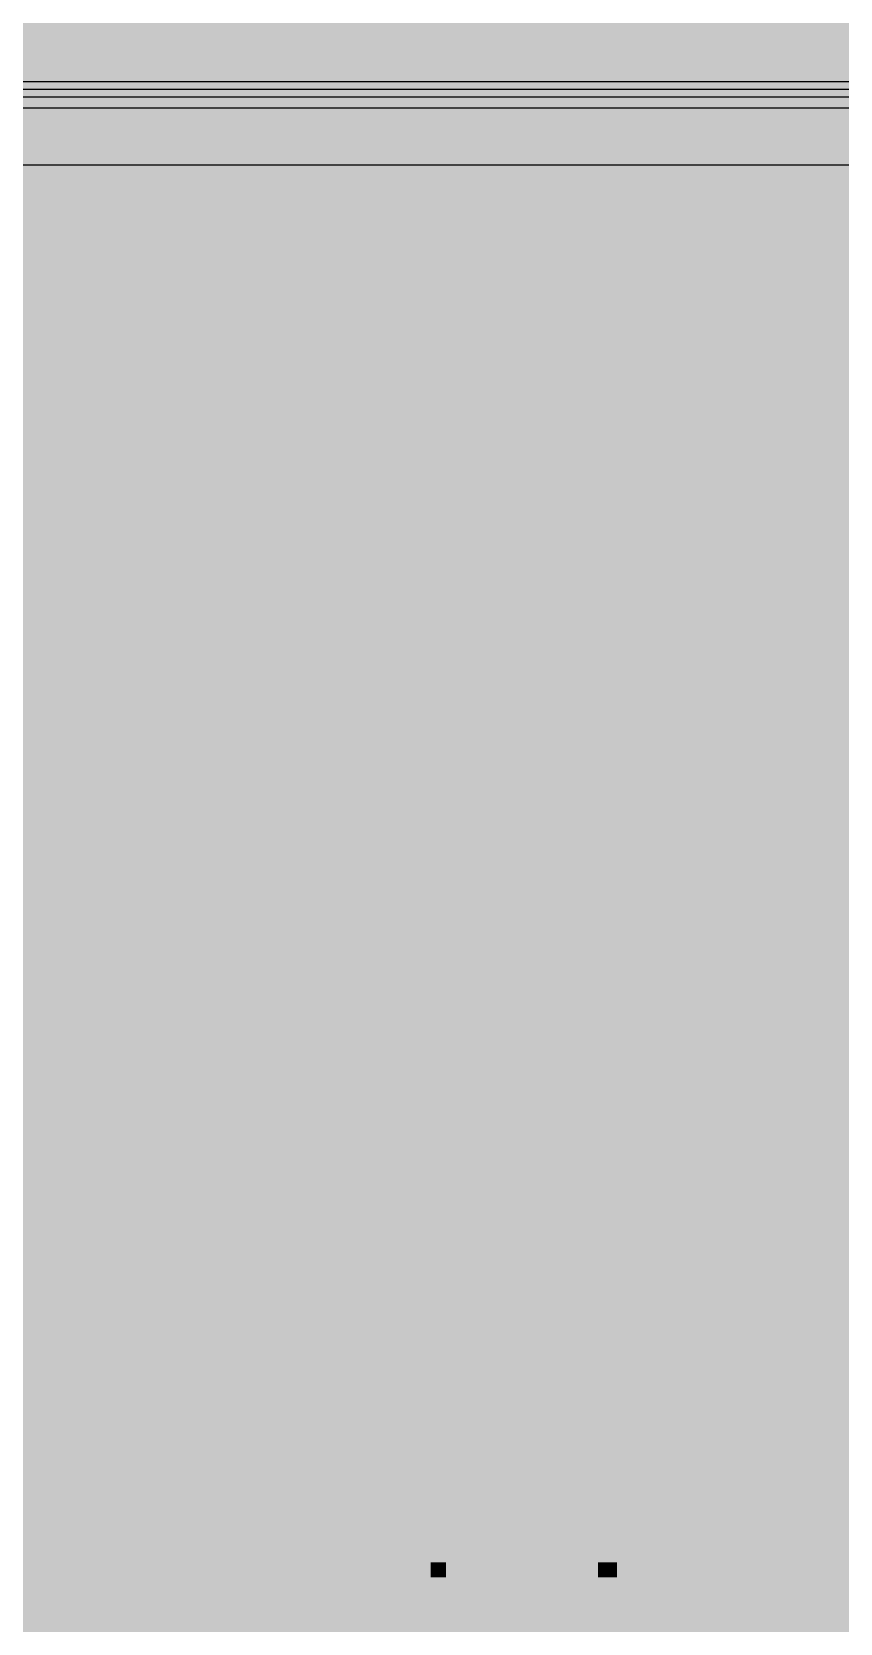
# Model space of a CAD drawing. Header units: millimetres. Extents: x 0 to 966, y -664 to 90.
# Drawn here: x 893.47 to 912.15, y -227.89 to -191.11 of the extents above; entities that cross this region are included whole.
import ezdxf

# ---------------------------------------------------------------- set-up
doc = ezdxf.new("R2010")
doc.units = ezdxf.units.MM
for name, color, linetype in [('HDL_BODY', 7, 'Continuous'), ('HDL_DETAIL', 7, 'Continuous'), ('HDL_PRINT', 7, 'Continuous')]:
    doc.layers.add(name, color=color, linetype=linetype)

# ---------------------------------------------------------------- blocks, each defined once
blk = doc.blocks.new('M_R16.10.1_FRONT')
at = {"layer": 'HDL_BODY', "true_color": 0x202126}
blk.add_hatch(color=250, dxfattribs=at).paths.add_polyline_path([(0, 0), (216, 0), (216, 90), (0, 90)])
at = {"layer": 'HDL_BODY', "true_color": 0x2a2a30}
blk.add_hatch(color=250, dxfattribs=at).paths.add_polyline_path([(0.4, 20.52), (215.6, 20.52), (215.6, 68.31), (0.4, 68.31)])
at = {"layer": 'HDL_PRINT', "true_color": 0xdee1e9}
for points in [[(144.35, 33.166), (144.35, 35.191), (144.966, 35.191), (145.405, 33.783), (145.755, 35.191), (146.371, 35.191), (146.371, 33.166), (145.93, 33.166), (145.93, 34.751), (145.58, 33.166), (145.141, 33.166), (144.789, 34.751), (144.789, 33.166), (144.35, 33.166)], [(146.546, 33.166), (146.985, 35.191), (147.337, 35.191), (146.81, 33.166), (146.546, 33.166)], [(150.41, 33.166), (150.058, 33.166), (150.058, 34.662), (150.007, 34.612), (149.961, 34.567), (149.916, 34.525), (149.872, 34.488), (149.827, 34.453), (149.779, 34.422), (149.727, 34.392), (149.669, 34.364), (149.604, 34.338), (149.53, 34.312), (149.53, 34.662), (149.593, 34.692), (149.648, 34.715), (149.696, 34.734), (149.74, 34.751), (149.779, 34.767), (149.815, 34.786), (149.849, 34.809), (149.883, 34.837), (149.915, 34.874), (149.948, 34.918), (149.981, 34.965), (150.014, 35.014), (150.047, 35.063), (150.08, 35.11), (150.113, 35.153), (150.147, 35.191), (150.41, 35.191), (150.41, 33.166)], [(154.36, 33.166), (154.008, 33.166), (154.008, 34.662), (153.95, 34.607), (153.891, 34.557), (153.833, 34.512), (153.775, 34.472), (153.716, 34.436), (153.658, 34.402), (153.6, 34.37), (153.542, 34.341), (153.483, 34.312), (153.483, 34.662), (153.516, 34.692), (153.55, 34.715), (153.586, 34.734), (153.625, 34.751), (153.668, 34.767), (153.717, 34.786), (153.771, 34.809), (153.833, 34.837), (153.866, 34.874), (153.898, 34.918), (153.927, 34.965), (153.954, 35.014), (153.976, 35.063), (153.993, 35.11), (154.004, 35.153), (154.008, 35.191), (154.36, 35.191), (154.36, 33.166)], [(158.225, 33.166), (157.872, 33.166), (157.872, 34.662), (157.822, 34.612), (157.775, 34.567), (157.731, 34.525), (157.687, 34.488), (157.642, 34.453), (157.594, 34.422), (157.542, 34.392), (157.484, 34.364), (157.419, 34.338), (157.345, 34.312), (157.345, 34.662), (157.382, 34.692), (157.425, 34.715), (157.472, 34.734), (157.521, 34.751), (157.57, 34.767), (157.617, 34.786), (157.66, 34.809), (157.697, 34.837), (157.73, 34.874), (157.762, 34.918), (157.795, 34.965), (157.828, 35.014), (157.861, 35.063), (157.894, 35.11), (157.928, 35.153), (157.961, 35.191), (158.225, 35.191), (158.225, 33.166)], [(152.692, 33.518), (153.043, 33.518), (153.043, 33.166), (152.692, 33.166), (152.692, 33.518)], [(156.556, 33.518), (156.995, 33.518), (156.995, 33.166), (156.556, 33.166), (156.556, 33.518)]]:
    blk.add_hatch(color=254, dxfattribs=at).paths.add_polyline_path(points)
h = blk.add_hatch(color=254, dxfattribs=at)
h.paths.add_polyline_path([(147.512, 33.166), (147.512, 35.191), (148.389, 35.191), (148.455, 35.19), (148.519, 35.189), (148.582, 35.186), (148.642, 35.179), (148.697, 35.169), (148.748, 35.153), (148.791, 35.131), (148.828, 35.102), (148.866, 35.097), (148.903, 35.082), (148.941, 35.061), (148.978, 35.033), (149.016, 35), (149.054, 34.964), (149.092, 34.926), (149.096, 34.888), (149.109, 34.851), (149.127, 34.813), (149.145, 34.775), (149.163, 34.738), (149.176, 34.7), (149.18, 34.662), (149.176, 34.597), (149.165, 34.532), (149.148, 34.47), (149.125, 34.41), (149.098, 34.355), (149.068, 34.304), (149.036, 34.26), (149.003, 34.223), (148.97, 34.19), (148.936, 34.158), (148.9, 34.128), (148.861, 34.102), (148.818, 34.079), (148.769, 34.062), (148.715, 34.051), (148.653, 34.047), (148.691, 34.042), (148.726, 34.028), (148.759, 34.005), (148.787, 33.977), (148.809, 33.944), (148.823, 33.907), (148.828, 33.869), (148.861, 33.862), (148.894, 33.841), (148.927, 33.809), (148.96, 33.771), (148.992, 33.728), (149.025, 33.685), (149.058, 33.644), (149.092, 33.608), (149.355, 33.166), (148.828, 33.166), (148.564, 33.608), (148.532, 33.67), (148.499, 33.723), (148.466, 33.768), (148.433, 33.804), (148.4, 33.833), (148.367, 33.853), (148.334, 33.865), (148.3, 33.869), (148.291, 33.913), (148.27, 33.939), (148.245, 33.953), (148.223, 33.958), (148.214, 33.958), (148.177, 33.996), (148.149, 34.021), (148.126, 34.036), (148.103, 34.044), (148.076, 34.047), (148.04, 34.047), (147.951, 34.047), (147.951, 33.166), (147.512, 33.166)])
h.paths.add_polyline_path([(147.951, 34.312), (148.214, 34.312), (148.28, 34.312), (148.343, 34.313), (148.402, 34.316), (148.455, 34.322), (148.499, 34.333), (148.534, 34.348), (148.556, 34.369), (148.564, 34.398), (148.602, 34.398), (148.63, 34.401), (148.653, 34.409), (148.676, 34.424), (148.704, 34.449), (148.742, 34.487), (148.742, 34.573), (148.741, 34.617), (148.739, 34.659), (148.731, 34.695), (148.715, 34.725), (148.69, 34.744), (148.653, 34.751), (148.644, 34.793), (148.622, 34.819), (148.595, 34.832), (148.573, 34.837), (148.564, 34.837), (148.527, 34.837), (148.488, 34.837), (148.445, 34.837), (148.398, 34.837), (148.345, 34.837), (148.284, 34.837), (148.214, 34.837), (147.951, 34.837), (147.951, 34.312)])
h = blk.add_hatch(color=254, dxfattribs=at)
h.paths.add_polyline_path([(152.339, 34.662), (151.99, 34.662), (151.983, 34.7), (151.967, 34.728), (151.945, 34.751), (151.924, 34.773), (151.907, 34.801), (151.901, 34.837), (151.858, 34.837), (151.828, 34.837), (151.801, 34.837), (151.77, 34.837), (151.726, 34.837), (151.682, 34.837), (151.641, 34.834), (151.605, 34.827), (151.577, 34.812), (151.558, 34.787), (151.551, 34.751), (151.522, 34.717), (151.5, 34.682), (151.484, 34.642), (151.473, 34.596), (151.467, 34.542), (151.464, 34.478), (151.462, 34.402), (151.462, 34.312), (151.496, 34.344), (151.53, 34.375), (151.566, 34.405), (151.605, 34.432), (151.649, 34.454), (151.697, 34.472), (151.752, 34.483), (151.815, 34.487), (151.851, 34.483), (151.894, 34.472), (151.941, 34.454), (151.99, 34.432), (152.039, 34.405), (152.086, 34.375), (152.128, 34.344), (152.165, 34.312), (152.217, 34.255), (152.257, 34.204), (152.288, 34.154), (152.309, 34.105), (152.324, 34.054), (152.333, 33.998), (152.337, 33.936), (152.339, 33.865), (152.339, 33.783), (152.339, 33.725), (152.337, 33.667), (152.333, 33.611), (152.324, 33.556), (152.309, 33.505), (152.288, 33.457), (152.257, 33.414), (152.217, 33.376), (152.165, 33.344), (152.133, 33.291), (152.095, 33.249), (152.052, 33.218), (152.004, 33.196), (151.953, 33.181), (151.898, 33.172), (151.842, 33.168), (151.784, 33.166), (151.726, 33.166), (151.668, 33.169), (151.609, 33.178), (151.55, 33.192), (151.492, 33.211), (151.433, 33.233), (151.374, 33.258), (151.315, 33.285), (151.257, 33.314), (151.198, 33.344), (151.175, 33.394), (151.152, 33.448), (151.129, 33.507), (151.108, 33.57), (151.088, 33.638), (151.07, 33.709), (151.055, 33.786), (151.042, 33.866), (151.032, 33.951), (151.026, 34.04), (151.024, 34.134), (151.026, 34.228), (151.032, 34.317), (151.042, 34.403), (151.055, 34.484), (151.07, 34.56), (151.088, 34.632), (151.108, 34.7), (151.129, 34.763), (151.152, 34.822), (151.175, 34.876), (151.198, 34.926), (151.257, 34.982), (151.315, 35.03), (151.374, 35.073), (151.433, 35.109), (151.492, 35.138), (151.55, 35.161), (151.609, 35.177), (151.668, 35.187), (151.726, 35.191), (151.792, 35.19), (151.856, 35.189), (151.919, 35.186), (151.979, 35.179), (152.034, 35.169), (152.084, 35.153), (152.128, 35.131), (152.165, 35.102), (152.198, 35.065), (152.229, 35.021), (152.259, 34.971), (152.285, 34.915), (152.308, 34.855), (152.325, 34.793), (152.336, 34.728), (152.339, 34.662)])
h.paths.add_polyline_path([(151.462, 33.869), (151.462, 33.799), (151.464, 33.739), (151.469, 33.686), (151.479, 33.639), (151.495, 33.597), (151.518, 33.557), (151.551, 33.519), (151.588, 33.512), (151.615, 33.496), (151.637, 33.474), (151.66, 33.453), (151.688, 33.436), (151.726, 33.43), (151.77, 33.436), (151.811, 33.453), (151.847, 33.474), (151.875, 33.496), (151.894, 33.512), (151.901, 33.519), (151.934, 33.557), (151.957, 33.595), (151.973, 33.632), (151.983, 33.67), (151.988, 33.707), (151.989, 33.745), (151.99, 33.783), (151.989, 33.853), (151.988, 33.914), (151.983, 33.968), (151.973, 34.015), (151.957, 34.057), (151.934, 34.096), (151.901, 34.134), (151.894, 34.14), (151.875, 34.157), (151.847, 34.178), (151.811, 34.2), (151.77, 34.216), (151.726, 34.223), (151.682, 34.216), (151.641, 34.2), (151.605, 34.178), (151.577, 34.157), (151.558, 34.14), (151.551, 34.134), (151.518, 34.096), (151.495, 34.059), (151.479, 34.021), (151.469, 33.984), (151.464, 33.946), (151.462, 33.907), (151.462, 33.869)])
h = blk.add_hatch(color=254, dxfattribs=at)
h.paths.add_polyline_path([(155.59, 35.191), (155.656, 35.187), (155.72, 35.175), (155.782, 35.158), (155.842, 35.135), (155.897, 35.109), (155.947, 35.079), (155.992, 35.048), (156.029, 35.015), (156.072, 34.965), (156.108, 34.909), (156.136, 34.849), (156.159, 34.783), (156.175, 34.711), (156.187, 34.633), (156.195, 34.548), (156.2, 34.456), (156.203, 34.356), (156.204, 34.249), (156.204, 34.134), (156.204, 34.04), (156.203, 33.951), (156.2, 33.866), (156.195, 33.786), (156.187, 33.709), (156.175, 33.638), (156.159, 33.57), (156.136, 33.507), (156.108, 33.448), (156.072, 33.394), (156.029, 33.344), (155.996, 33.291), (155.958, 33.249), (155.914, 33.218), (155.867, 33.196), (155.816, 33.181), (155.762, 33.172), (155.706, 33.168), (155.648, 33.166), (155.59, 33.166), (155.524, 33.17), (155.459, 33.181), (155.396, 33.198), (155.337, 33.221), (155.281, 33.248), (155.231, 33.278), (155.188, 33.31), (155.152, 33.344), (155.105, 33.394), (155.064, 33.448), (155.027, 33.507), (154.994, 33.57), (154.966, 33.638), (154.942, 33.709), (154.922, 33.786), (154.907, 33.866), (154.897, 33.951), (154.89, 34.04), (154.888, 34.134), (154.89, 34.24), (154.895, 34.339), (154.904, 34.432), (154.917, 34.518), (154.933, 34.598), (154.953, 34.672), (154.977, 34.741), (155.004, 34.805), (155.035, 34.864), (155.07, 34.919), (155.109, 34.969), (155.152, 35.015), (155.188, 35.048), (155.231, 35.079), (155.281, 35.109), (155.337, 35.135), (155.396, 35.158), (155.459, 35.175), (155.524, 35.187), (155.59, 35.191)])
h.paths.add_polyline_path([(155.59, 34.837), (155.546, 34.837), (155.515, 34.837), (155.488, 34.837), (155.457, 34.837), (155.412, 34.837), (155.412, 34.828), (155.412, 34.801), (155.412, 34.762), (155.412, 34.714), (155.412, 34.662), (155.387, 34.629), (155.367, 34.59), (155.352, 34.544), (155.341, 34.492), (155.334, 34.433), (155.33, 34.368), (155.327, 34.297), (155.327, 34.218), (155.327, 34.134), (155.327, 34.068), (155.327, 34.003), (155.327, 33.941), (155.327, 33.882), (155.327, 33.826), (155.327, 33.776), (155.327, 33.731), (155.327, 33.694), (155.359, 33.657), (155.383, 33.622), (155.403, 33.589), (155.422, 33.561), (155.443, 33.539), (155.468, 33.524), (155.501, 33.519), (155.502, 33.475), (155.507, 33.449), (155.521, 33.436), (155.547, 33.431), (155.59, 33.43), (155.599, 33.431), (155.621, 33.436), (155.646, 33.449), (155.667, 33.475), (155.676, 33.519), (155.714, 33.526), (155.739, 33.545), (155.754, 33.574), (155.762, 33.61), (155.765, 33.651), (155.765, 33.694), (155.794, 33.731), (155.817, 33.776), (155.832, 33.826), (155.843, 33.882), (155.849, 33.941), (155.853, 34.003), (155.854, 34.068), (155.854, 34.134), (155.854, 34.218), (155.853, 34.297), (155.851, 34.368), (155.846, 34.433), (155.839, 34.492), (155.828, 34.544), (155.812, 34.59), (155.792, 34.629), (155.765, 34.662), (155.765, 34.706), (155.762, 34.747), (155.754, 34.783), (155.739, 34.812), (155.714, 34.83), (155.676, 34.837), (155.59, 34.837)])
at = {"layer": 'HDL_DETAIL', "color": 251, "true_color": 0x52555c}
for points in [[(0.263, 67.741), (215.91, 67.741), (215.91, 22.434), (0.263, 22.434), (0.263, 67.741)], [(0, 67.565), (215.999, 67.565), (215.999, 22.258), (0, 22.258), (0, 67.565)]]:
    blk.add_lwpolyline(points, close=True, dxfattribs=at)
for points in [[(0.351, 67.388), (214.858, 67.388)], [(0.351, 67.388), (214.858, 67.388)], [(0.351, 67.388), (214.858, 67.388)], [(0.351, 67.388), (214.858, 67.388)], [(0.351, 67.388), (214.858, 67.388)], [(0.351, 67.388), (214.858, 67.388)], [(0.351, 67.388), (214.858, 67.388)], [(0.351, 67.388), (214.858, 67.388)], [(0.351, 67.388), (214.858, 67.388)], [(0.351, 67.388), (214.858, 67.388)], [(0.351, 67.388), (214.858, 67.388)], [(0.351, 67.388), (214.858, 67.388)], [(0.351, 67.388), (214.858, 67.388)], [(0.351, 67.388), (214.858, 67.388)], [(0.351, 67.388), (214.858, 67.388)], [(0.351, 67.388), (214.858, 67.388)], [(0.351, 67.388), (214.858, 67.388)], [(0.351, 67.388), (214.858, 67.388)], [(0.351, 67.388), (214.858, 67.388)], [(0.351, 67.388), (214.858, 67.388)], [(0.351, 67.388), (215.91, 67.388)], [(214.506, 67.124), (0.702, 67.124)], [(214.506, 67.124), (0.702, 67.124)], [(214.506, 67.124), (0.702, 67.124)], [(214.506, 67.124), (0.702, 67.124)], [(214.506, 67.124), (0.702, 67.124)], [(214.506, 67.124), (0.702, 67.124)], [(214.506, 67.124), (0.702, 67.124)], [(214.506, 67.124), (0.702, 67.124)], [(214.506, 67.124), (0.702, 67.124)], [(214.506, 67.124), (0.702, 67.124)], [(214.506, 67.124), (0.702, 67.124)], [(214.506, 67.124), (0.702, 67.124)], [(214.506, 67.124), (0.702, 67.124)], [(214.506, 67.124), (0.702, 67.124)], [(214.506, 67.124), (0.702, 67.124)], [(214.506, 67.124), (0.702, 67.124)], [(214.506, 67.124), (0.702, 67.124)], [(214.506, 67.124), (0.702, 67.124)], [(214.506, 67.124), (0.702, 67.124)], [(214.506, 67.124), (0.702, 67.124)], [(215.999, 67.124), (0.702, 67.124)], [(214.506, 65.806), (0.702, 65.806)], [(214.506, 65.806), (0.702, 65.806)], [(214.506, 65.806), (0.702, 65.806)], [(214.506, 65.806), (0.702, 65.806)], [(214.506, 65.806), (0.702, 65.806)], [(214.506, 65.806), (0.702, 65.806)], [(214.506, 65.806), (0.702, 65.806)], [(214.506, 65.806), (0.702, 65.806)], [(214.506, 65.806), (0.702, 65.806)], [(214.506, 65.806), (0.702, 65.806)], [(214.506, 65.806), (0.702, 65.806)], [(214.506, 65.806), (0.702, 65.806)], [(214.506, 65.806), (0.702, 65.806)], [(214.506, 65.806), (0.702, 65.806)], [(214.506, 65.806), (0.702, 65.806)], [(214.506, 65.806), (0.702, 65.806)], [(214.506, 65.806), (0.702, 65.806)], [(214.506, 65.806), (0.702, 65.806)], [(214.506, 65.806), (0.702, 65.806)], [(214.506, 65.806), (0.702, 65.806)], [(215.91, 65.806), (0.702, 65.806)]]:
    blk.add_lwpolyline(points, dxfattribs=at)

msp = doc.modelspace()

# ---------------------------------------------------------------- block references
msp.add_blockref('M_R16.10.1_FRONT', (750, -260))

doc.saveas('drawing.dxf')
